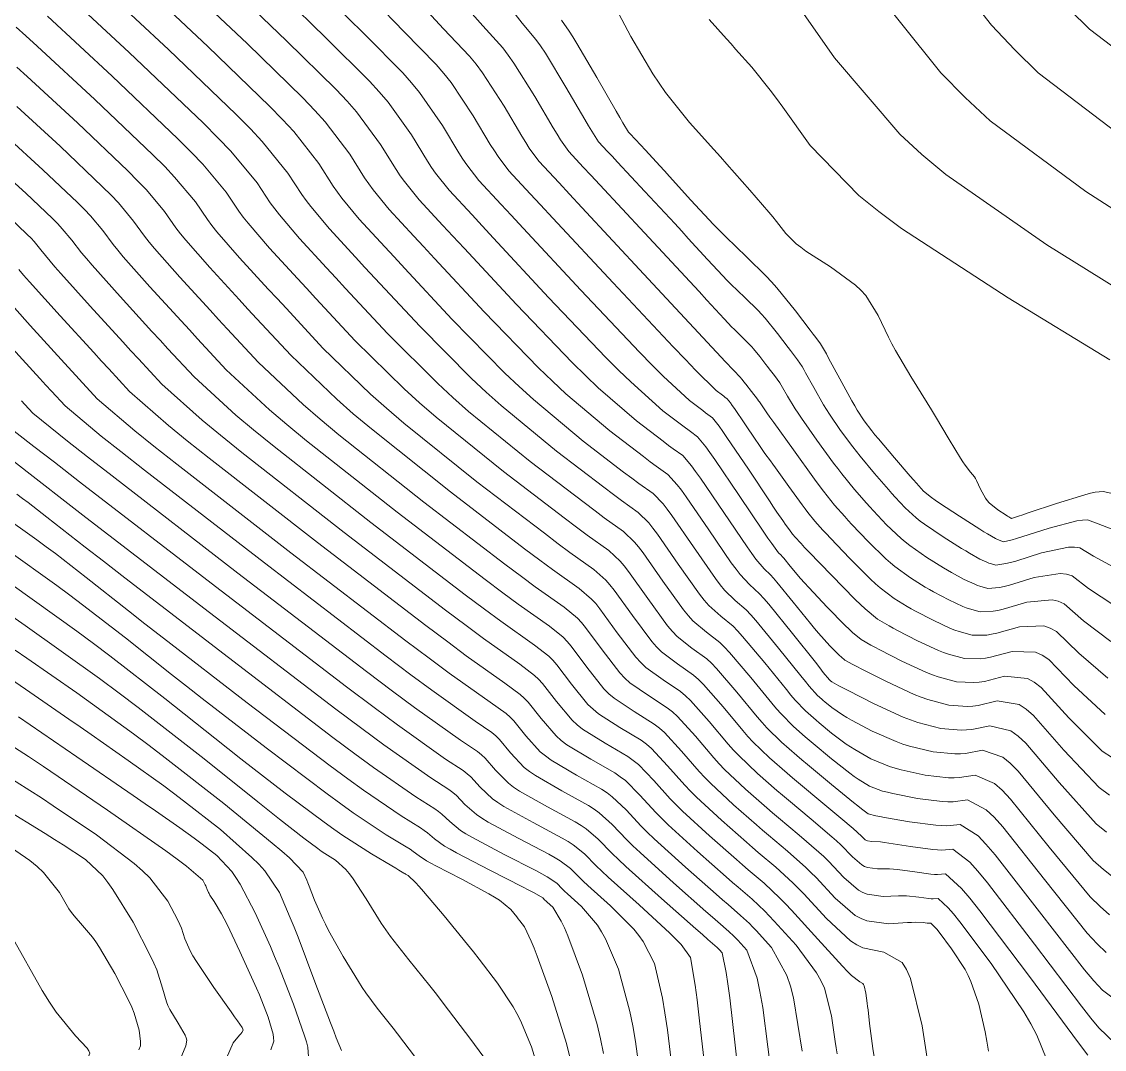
# Model space of a CAD drawing. Header units: millimetres. Extents: x 837475 to 838477, y 1189012 to 1191015.
# Drawn here: x 837956.96 to 837990.89, y 1189079.84 to 1189112.07 of the extents above; entities that cross this region are included whole.
import ezdxf

# ---------------------------------------------------------------- set-up
doc = ezdxf.new("R2010")
doc.units = ezdxf.units.MM
doc.header["$LTSCALE"] = 0.3
doc.layers.add('COTAS 10', color=7, linetype='Continuous', lineweight=9, true_color=0x6e3e2d)
doc.layers.add('COTAS INT', color=7, linetype='Continuous', lineweight=5, true_color=0x9fa19f)

msp = doc.modelspace()

# ---------------------------------------------------------------- linework, layer by layer
at = {"layer": 'COTAS 10'}
for points in [[(837962.329, 1189112.994), (837964.024, 1189111.378), (837965.775, 1189109.678), (837966.148, 1189109.286), (837966.473, 1189108.927), (837967.242, 1189107.916), (837967.707, 1189107.169), (837967.841, 1189106.977), (837967.976, 1189106.793), (837968.48, 1189106.18), (837969.251, 1189105.342), (837969.554, 1189105.014), (837969.896, 1189104.645), (837971.456, 1189102.968), (837973.163, 1189101.211), (837973.598, 1189100.791), (837974.017, 1189100.401), (837975.394, 1189099.233), (837976.447, 1189098.427), (837976.661, 1189098.266), (837976.842, 1189098.131), (837977.217, 1189097.864), (837977.509, 1189097.543), (837977.637, 1189097.373), (837977.785, 1189097.167), (837978.493, 1189096.134), (837979.202, 1189095.103), (837979.351, 1189094.899), (837979.48, 1189094.73), (837979.777, 1189094.416), (837980.083, 1189094.131), (837980.218, 1189093.98), (837980.374, 1189093.798), (837981.119, 1189092.882), (837981.836, 1189091.979), (837981.974, 1189091.805), (837982.086, 1189091.664), (837982.275, 1189091.432), (837982.298, 1189091.412), (837982.306, 1189091.406), (837982.314, 1189091.399), (837982.35, 1189091.369), (837982.575, 1189091.245), (837982.703, 1189091.178), (837982.86, 1189091.097), (837983.663, 1189090.688), (837984.588, 1189090.264), (837984.821, 1189090.174), (837985.045, 1189090.095), (837985.772, 1189089.907), (837986.41, 1189089.853), (837986.579, 1189089.857), (837986.743, 1189089.871), (837987.306, 1189089.992), (837987.966, 1189089.828), (837988.192, 1189089.661), (837988.436, 1189089.441), (837989.475, 1189088.21), (837990.638, 1189086.911), (837990.96, 1189086.649)], [(837991.1, 1189092.627), (837990.244, 1189093.279), (837989.64, 1189093.817), (837989.452, 1189093.895), (837989.255, 1189093.943), (837988.465, 1189093.861), (837987.724, 1189093.645), (837987.557, 1189093.608), (837987.406, 1189093.581), (837987.001, 1189093.566), (837986.669, 1189093.653), (837986.565, 1189093.69), (837986.455, 1189093.733), (837986.015, 1189093.936), (837985.543, 1189094.188), (837985.412, 1189094.261), (837985.282, 1189094.337), (837984.816, 1189094.624), (837984.33, 1189094.98), (837984.189, 1189095.099), (837984.044, 1189095.227), (837983.494, 1189095.764), (837982.985, 1189096.3), (837982.866, 1189096.428), (837982.756, 1189096.547), (837982.44, 1189096.902), (837982.088, 1189097.348), (837981.955, 1189097.525), (837981.807, 1189097.724), (837981.147, 1189098.636), (837980.532, 1189099.498), (837980.413, 1189099.667), (837980.316, 1189099.805), (837980.148, 1189100.049), (837980.085, 1189100.141), (837980.054, 1189100.182), (837980.018, 1189100.231), (837979.836, 1189100.468), (837979.658, 1189100.697), (837979.595, 1189100.778), (837979.545, 1189100.842), (837979.536, 1189100.853), (837979.534, 1189100.856), (837979.531, 1189100.858), (837979.522, 1189100.867), (837979.513, 1189100.877), (837979.51, 1189100.879), (837979.507, 1189100.882), (837979.497, 1189100.894), (837979.025, 1189101.401), (837976.463, 1189104.151), (837974.519, 1189106.24), (837974.13, 1189106.659), (837973.805, 1189107.008), (837973.168, 1189107.696), (837972.87, 1189108.104), (837972.759, 1189108.277), (837972.635, 1189108.477), (837972.081, 1189109.415), (837971.404, 1189110.461), (837971.202, 1189110.729), (837970.993, 1189110.987), (837970.186, 1189111.839), (837969.416, 1189112.663)], [(837991.233, 1189080.024), (837990.723, 1189080.519), (837990.473, 1189080.822), (837990.175, 1189081.195), (837988.706, 1189083.14), (837987.232, 1189085.065), (837986.931, 1189085.426), (837986.677, 1189085.712), (837986.146, 1189086.124), (837985.805, 1189086.09), (837985.67, 1189086.096), (837985.518, 1189086.107), (837984.822, 1189086.202), (837984.143, 1189086.31), (837984.001, 1189086.329), (837983.88, 1189086.345), (837983.61, 1189086.363), (837983.474, 1189086.38), (837983.438, 1189086.396), (837983.403, 1189086.415), (837983.278, 1189086.523), (837983.02, 1189086.765), (837982.9, 1189086.87), (837982.758, 1189086.991), (837982.071, 1189087.565), (837981.312, 1189088.197), (837981.125, 1189088.354), (837980.949, 1189088.504), (837980.396, 1189088.984), (837979.877, 1189089.49), (837979.722, 1189089.657), (837979.563, 1189089.836), (837978.946, 1189090.579), (837978.332, 1189091.284), (837978.174, 1189091.439), (837978.021, 1189091.577), (837977.515, 1189091.928), (837977.012, 1189092.305), (837976.861, 1189092.459), (837976.706, 1189092.634), (837976.105, 1189093.443), (837975.535, 1189094.242), (837975.399, 1189094.411), (837975.272, 1189094.556), (837974.894, 1189094.892), (837974.14, 1189095.427), (837973.776, 1189095.698), (837973.345, 1189096.023), (837971.23, 1189097.641), (837968.937, 1189099.48), (837968.393, 1189099.944), (837967.89, 1189100.389), (837966.404, 1189101.833), (837965.257, 1189103.069), (837964.968, 1189103.382), (837964.691, 1189103.683), (837963.792, 1189104.665), (837963.081, 1189105.481), (837962.923, 1189105.677), (837962.78, 1189105.861), (837962.403, 1189106.416), (837961.755, 1189107.195), (837961.442, 1189107.52), (837961.072, 1189107.891), (837959.251, 1189109.626), (837957.448, 1189111.294), (837957.088, 1189111.623), (837956.789, 1189111.894)], [(837991.063, 1189101.466), (837987.88, 1189103.404), (837984.541, 1189105.583), (837983.823, 1189106.116), (837983.195, 1189106.619), (837981.673, 1189108.179), (837980.822, 1189109.383), (837980.617, 1189109.662), (837980.425, 1189109.916), (837979.843, 1189110.635), (837979.337, 1189111.207), (837979.193, 1189111.369), (837979.047, 1189111.533), (837978.508, 1189112.137)], [(837956.544, 1189105.955), (837957.133, 1189105.394), (837957.253, 1189105.274), (837957.354, 1189105.169), (837957.563, 1189104.917), (837957.853, 1189104.553), (837958.004, 1189104.377), (837958.187, 1189104.17), (837959.105, 1189103.149), (837960.131, 1189102.024), (837960.381, 1189101.75), (837960.618, 1189101.492), (837961.352, 1189100.698), (837962.617, 1189099.567), (837963.189, 1189099.097), (837963.857, 1189098.559), (837967.066, 1189096.049), (837970.244, 1189093.619), (837970.891, 1189093.131), (837971.437, 1189092.723), (837972.571, 1189091.92), (837973.036, 1189091.57), (837973.161, 1189091.449), (837973.284, 1189091.317), (837973.718, 1189090.752), (837974.21, 1189090.164), (837974.371, 1189090.019), (837974.543, 1189089.88), (837975.253, 1189089.44), (837975.96, 1189089.023), (837976.13, 1189088.899), (837976.289, 1189088.77), (837976.772, 1189088.276), (837977.29, 1189087.693), (837977.471, 1189087.51), (837977.668, 1189087.316), (837978.517, 1189086.535), (837979.36, 1189085.794), (837979.555, 1189085.625), (837979.732, 1189085.472), (837980.229, 1189085.05), (837980.723, 1189084.588), (837980.897, 1189084.409), (837981.089, 1189084.207), (837981.917, 1189083.296), (837982.688, 1189082.449), (837982.844, 1189082.288), (837982.974, 1189082.159), (837983.235, 1189081.958), (837983.322, 1189081.909), (837983.343, 1189081.875), (837983.362, 1189081.832), (837983.418, 1189081.605), (837983.464, 1189081.288), (837983.476, 1189081.188), (837983.488, 1189081.082), (837983.53, 1189080.658), (837983.637, 1189079.875), (837983.69, 1189079.543)], [(837956.3, 1189099.563), (837957.345, 1189098.745), (837957.985, 1189098.25), (837958.776, 1189097.638), (837962.902, 1189094.457), (837967.142, 1189091.214), (837968.006, 1189090.563), (837968.735, 1189090.019), (837970.247, 1189088.947), (837970.799, 1189088.584), (837970.923, 1189088.487), (837971.034, 1189088.392), (837971.33, 1189088.06), (837971.715, 1189087.695), (837971.882, 1189087.579), (837972.075, 1189087.455), (837972.99, 1189086.952), (837973.898, 1189086.469), (837974.086, 1189086.358), (837974.246, 1189086.257), (837974.599, 1189085.973), (837974.968, 1189085.594), (837975.139, 1189085.432), (837975.341, 1189085.246), (837976.318, 1189084.37), (837977.278, 1189083.487), (837977.468, 1189083.297), (837977.627, 1189083.131), (837977.927, 1189082.727), (837978.071, 1189081.854), (837978.131, 1189081.392), (837978.199, 1189080.834), (837978.518, 1189078.023)], [(837973.193, 1189079.106), (837972.937, 1189079.925), (837972.593, 1189080.748), (837972.482, 1189080.967), (837972.363, 1189081.181), (837971.878, 1189081.918), (837971.297, 1189082.674), (837971.119, 1189082.899), (837970.934, 1189083.132), (837970.201, 1189084.029), (837969.552, 1189084.797), (837969.42, 1189084.948), (837969.308, 1189085.072), (837969.075, 1189085.297), (837968.994, 1189085.338), (837968.979, 1189085.347), (837968.966, 1189085.354), (837968.943, 1189085.369), (837968.784, 1189085.466), (837968.685, 1189085.525), (837968.563, 1189085.598), (837967.924, 1189085.975), (837967.026, 1189086.551), (837966.74, 1189086.749), (837966.438, 1189086.963), (837965.215, 1189087.877), (837963.829, 1189088.955), (837963.425, 1189089.273), (837963.012, 1189089.599), (837961.445, 1189090.847), (837959.724, 1189092.185), (837959.213, 1189092.568), (837958.688, 1189092.956), (837956.666, 1189094.404)], [(837964.77, 1189079.828), (837964.859, 1189080.099), (837964.856, 1189080.203), (837964.841, 1189080.321), (837964.688, 1189080.856), (837964.411, 1189081.548), (837964.319, 1189081.766), (837964.219, 1189081.995), (837963.801, 1189082.914), (837963.396, 1189083.757), (837963.304, 1189083.939), (837963.221, 1189084.097), (837962.996, 1189084.481), (837962.86, 1189084.682), (837962.833, 1189084.726), (837962.811, 1189084.764), (837962.77, 1189084.859), (837962.744, 1189084.941), (837962.731, 1189084.971), (837962.716, 1189085.004), (837962.639, 1189085.151), (837962.124, 1189085.59), (837961.833, 1189085.807), (837961.477, 1189086.065), (837959.652, 1189087.342), (837957.645, 1189088.709), (837957.174, 1189089.024), (837956.74, 1189089.311)]]:
    msp.add_lwpolyline(points, dxfattribs=at)
at = {"layer": 'COTAS INT'}
for points in [[(837984.766, 1189115.263), (837987.358, 1189111.954), (837988.089, 1189111.179), (837988.825, 1189110.466), (837991.531, 1189108.403)], [(837990.947, 1189082.883), (837990.668, 1189083.152), (837990.36, 1189083.481), (837989.014, 1189085.168), (837987.714, 1189086.816), (837987.436, 1189087.12), (837987.193, 1189087.358), (837986.61, 1189087.671), (837986.155, 1189087.607), (837985.992, 1189087.607), (837985.813, 1189087.616), (837985.034, 1189087.712), (837984.267, 1189087.861), (837984.096, 1189087.902), (837983.942, 1189087.943), (837983.534, 1189088.091), (837983.174, 1189088.313), (837983.05, 1189088.401), (837982.916, 1189088.5), (837982.345, 1189088.952), (837981.773, 1189089.428), (837981.638, 1189089.541), (837981.513, 1189089.647), (837981.147, 1189089.963), (837980.761, 1189090.36), (837980.623, 1189090.516), (837980.472, 1189090.693), (837979.815, 1189091.5), (837979.149, 1189092.29), (837978.992, 1189092.455), (837978.846, 1189092.598), (837978.42, 1189092.924), (837977.999, 1189093.275), (837977.857, 1189093.435), (837977.704, 1189093.621), (837977.06, 1189094.519), (837976.435, 1189095.412), (837976.294, 1189095.595), (837976.167, 1189095.751), (837975.823, 1189096.081), (837975.221, 1189096.508), (837974.93, 1189096.725), (837974.586, 1189096.985), (837972.895, 1189098.277), (837970.969, 1189099.848), (837970.475, 1189100.283), (837969.999, 1189100.718), (837968.425, 1189102.287), (837967.113, 1189103.699), (837966.802, 1189104.035), (837966.515, 1189104.346), (837965.668, 1189105.271), (837965.039, 1189106.006), (837964.89, 1189106.197), (837964.751, 1189106.384), (837964.338, 1189107.016), (837963.516, 1189108.006), (837963.118, 1189108.418), (837962.647, 1189108.89), (837960.334, 1189111.095), (837957.315, 1189113.901)], [(837993.206, 1189104.877), (837990.314, 1189106.736), (837987.315, 1189108.958), (837986.533, 1189109.686), (837985.772, 1189110.464), (837983.197, 1189113.681)], [(837991.059, 1189084.065), (837990.765, 1189084.318), (837990.453, 1189084.625), (837989.167, 1189086.182), (837987.955, 1189087.691), (837987.688, 1189087.967), (837987.45, 1189088.181), (837986.842, 1189088.445), (837986.351, 1189088.362), (837986.187, 1189088.357), (837986.012, 1189088.361), (837985.28, 1189088.444), (837984.527, 1189088.606), (837984.338, 1189088.659), (837984.157, 1189088.717), (837983.577, 1189088.957), (837983.069, 1189089.241), (837982.935, 1189089.326), (837982.803, 1189089.415), (837982.347, 1189089.758), (837981.953, 1189090.085), (837981.861, 1189090.163), (837981.775, 1189090.235), (837981.523, 1189090.453), (837981.203, 1189090.795), (837981.073, 1189090.946), (837980.927, 1189091.122), (837980.25, 1189091.961), (837979.557, 1189092.792), (837979.4, 1189092.964), (837979.259, 1189093.109), (837978.872, 1189093.421), (837978.493, 1189093.76), (837978.355, 1189093.923), (837978.203, 1189094.115), (837977.538, 1189095.058), (837976.885, 1189095.997), (837976.742, 1189096.188), (837976.614, 1189096.348), (837976.288, 1189096.675), (837975.761, 1189097.049), (837975.507, 1189097.239), (837975.206, 1189097.466), (837973.728, 1189098.596), (837971.985, 1189100.032), (837971.516, 1189100.453), (837971.054, 1189100.882), (837969.435, 1189102.514), (837968.041, 1189104.015), (837967.72, 1189104.361), (837967.427, 1189104.678), (837966.605, 1189105.574), (837966.018, 1189106.268), (837965.873, 1189106.457), (837965.736, 1189106.646), (837965.306, 1189107.316), (837964.501, 1189108.314), (837964.127, 1189108.708), (837963.688, 1189109.154), (837961.56, 1189111.193), (837959.495, 1189113.126)], [(837991.171, 1189085.247), (837990.863, 1189085.483), (837990.545, 1189085.768), (837989.321, 1189087.196), (837988.195, 1189088.566), (837987.94, 1189088.814), (837987.708, 1189089.004), (837987.074, 1189089.219), (837986.547, 1189089.116), (837986.383, 1189089.107), (837986.211, 1189089.107), (837985.526, 1189089.176), (837984.786, 1189089.35), (837984.579, 1189089.417), (837984.372, 1189089.491), (837983.62, 1189089.823), (837982.965, 1189090.169), (837982.819, 1189090.252), (837982.689, 1189090.33), (837982.348, 1189090.563), (837982.134, 1189090.742), (837982.083, 1189090.784), (837982.036, 1189090.824), (837981.899, 1189090.942), (837981.644, 1189091.23), (837981.524, 1189091.376), (837981.381, 1189091.55), (837980.685, 1189092.421), (837979.966, 1189093.295), (837979.809, 1189093.472), (837979.671, 1189093.62), (837979.325, 1189093.919), (837978.987, 1189094.245), (837978.853, 1189094.411), (837978.703, 1189094.609), (837978.015, 1189095.596), (837977.335, 1189096.582), (837977.189, 1189096.78), (837977.062, 1189096.945), (837976.753, 1189097.27), (837976.302, 1189097.59), (837976.084, 1189097.752), (837975.826, 1189097.946), (837974.561, 1189098.914), (837973.001, 1189100.217), (837972.557, 1189100.622), (837972.108, 1189101.047), (837970.445, 1189102.741), (837968.968, 1189104.33), (837968.637, 1189104.688), (837968.339, 1189105.01), (837967.543, 1189105.877), (837966.997, 1189106.53), (837966.857, 1189106.717), (837966.722, 1189106.907), (837966.274, 1189107.616), (837965.487, 1189108.62), (837965.138, 1189108.997), (837964.732, 1189109.416), (837962.792, 1189111.286), (837960.912, 1189113.06)], [(837991.058, 1189087.814), (837990.73, 1189088.054), (837989.629, 1189089.224), (837988.677, 1189090.316), (837988.444, 1189090.507), (837988.224, 1189090.651), (837987.538, 1189090.766), (837986.939, 1189090.626), (837986.774, 1189090.607), (837986.61, 1189090.598), (837986.018, 1189090.639), (837985.359, 1189090.812), (837985.152, 1189090.886), (837984.935, 1189090.972), (837984.062, 1189091.374), (837983.29, 1189091.767), (837983.136, 1189091.846), (837983.008, 1189091.912), (837982.761, 1189092.046), (837982.641, 1189092.146), (837982.593, 1189092.191), (837982.538, 1189092.244), (837982.287, 1189092.5), (837981.931, 1189092.896), (837981.811, 1189093.038), (837981.682, 1189093.193), (837981.136, 1189093.869), (837980.628, 1189094.496), (837980.522, 1189094.62), (837980.432, 1189094.722), (837980.23, 1189094.914), (837979.974, 1189095.215), (837979.849, 1189095.387), (837979.701, 1189095.597), (837978.97, 1189096.672), (837978.236, 1189097.752), (837978.084, 1189097.965), (837977.956, 1189098.14), (837977.682, 1189098.459), (837977.382, 1189098.671), (837977.238, 1189098.779), (837977.067, 1189098.908), (837976.226, 1189099.551), (837975.033, 1189100.585), (837974.639, 1189100.961), (837974.217, 1189101.375), (837972.466, 1189103.195), (837970.824, 1189104.961), (837970.472, 1189105.341), (837970.163, 1189105.674), (837969.418, 1189106.484), (837968.955, 1189107.055), (837968.824, 1189107.237), (837968.693, 1189107.43), (837968.21, 1189108.216), (837967.459, 1189109.234), (837967.159, 1189109.574), (837966.819, 1189109.94), (837965.256, 1189111.47), (837963.746, 1189112.928)], [(837992.134, 1189103.172), (837989.097, 1189105.07), (837985.928, 1189107.271), (837985.178, 1189107.901), (837984.483, 1189108.541), (837982.435, 1189110.93), (837981.021, 1189112.965)], [(837965.164, 1189112.862), (837966.489, 1189111.562), (837967.862, 1189110.202), (837968.17, 1189109.863), (837968.445, 1189109.541), (837969.178, 1189108.515), (837969.678, 1189107.692), (837969.808, 1189107.497), (837969.934, 1189107.317), (837970.355, 1189106.787), (837971.075, 1189106.006), (837971.389, 1189105.667), (837971.752, 1189105.276), (837973.477, 1189103.422), (837975.272, 1189101.54), (837975.68, 1189101.13), (837976.049, 1189100.769), (837977.059, 1189099.869), (837977.687, 1189099.389), (837977.923, 1189099.212), (837978.147, 1189099.053), (837978.403, 1189098.737), (837978.532, 1189098.557), (837978.686, 1189098.338), (837979.448, 1189097.211), (837980.2, 1189096.09), (837980.347, 1189095.875), (837980.468, 1189095.7), (837980.682, 1189095.412), (837980.764, 1189095.334), (837980.801, 1189095.292), (837980.844, 1189095.242), (837981.049, 1189094.989), (837981.376, 1189094.605), (837981.496, 1189094.472), (837981.627, 1189094.328), (837982.208, 1189093.713), (837982.774, 1189093.137), (837982.897, 1189093.017), (837983.005, 1189092.915), (837983.275, 1189092.69), (837983.576, 1189092.518), (837983.705, 1189092.45), (837983.853, 1189092.372), (837984.55, 1189092.015), (837985.315, 1189091.662), (837985.505, 1189091.587), (837985.686, 1189091.522), (837986.263, 1189091.371), (837986.809, 1189091.344), (837986.97, 1189091.358), (837987.135, 1189091.38), (837987.77, 1189091.54), (837988.481, 1189091.474), (837988.696, 1189091.354), (837988.918, 1189091.191), (837989.782, 1189090.237), (837990.823, 1189089.197), (837991.155, 1189088.98)], [(837990.915, 1189090.341), (837989.936, 1189091.251), (837989.159, 1189092.066), (837988.948, 1189092.201), (837988.739, 1189092.297), (837988.001, 1189092.314), (837987.331, 1189092.135), (837987.165, 1189092.108), (837987.008, 1189092.089), (837986.509, 1189092.102), (837986.014, 1189092.233), (837985.858, 1189092.288), (837985.695, 1189092.352), (837985.039, 1189092.655), (837984.416, 1189092.977), (837984.274, 1189093.054), (837984.145, 1189093.125), (837983.788, 1189093.335), (837983.401, 1189093.651), (837983.253, 1189093.789), (837983.087, 1189093.948), (837982.339, 1189094.707), (837981.636, 1189095.439), (837981.5, 1189095.582), (837981.387, 1189095.7), (837981.19, 1189095.909), (837981.139, 1189095.974), (837981.119, 1189096.001), (837981.096, 1189096.032), (837980.994, 1189096.173), (837980.894, 1189096.313), (837980.873, 1189096.342), (837980.854, 1189096.367), (837980.813, 1189096.424), (837980.634, 1189096.688), (837980.529, 1189096.845), (837980.4, 1189097.037), (837979.737, 1189098.031), (837979.066, 1189099.027), (837978.933, 1189099.22), (837978.822, 1189099.378), (837978.612, 1189099.648), (837978.463, 1189099.753), (837978.392, 1189099.806), (837978.307, 1189099.87), (837977.892, 1189100.188), (837977.065, 1189100.953), (837976.721, 1189101.3), (837976.326, 1189101.704), (837974.487, 1189103.649), (837972.68, 1189105.591), (837972.306, 1189105.994), (837971.987, 1189106.337), (837971.293, 1189107.09), (837970.913, 1189107.579), (837970.792, 1189107.757), (837970.664, 1189107.954), (837970.146, 1189108.815), (837969.432, 1189109.848), (837969.18, 1189110.152), (837968.906, 1189110.463), (837967.721, 1189111.654), (837966.581, 1189112.796)], [(837967.998, 1189112.73), (837968.953, 1189111.747), (837969.949, 1189110.725), (837970.191, 1189110.44), (837970.418, 1189110.155), (837971.113, 1189109.115), (837971.649, 1189108.215), (837971.775, 1189108.017), (837971.892, 1189107.842), (837972.231, 1189107.393), (837972.899, 1189106.669), (837973.223, 1189106.32), (837973.608, 1189105.907), (837975.497, 1189103.876), (837977.381, 1189101.868), (837977.762, 1189101.469), (837978.081, 1189101.138), (837978.725, 1189100.506), (837978.928, 1189100.351), (837978.969, 1189100.32), (837979.004, 1189100.294), (837979.076, 1189100.242), (837979.179, 1189100.11), (837979.233, 1189100.033), (837979.298, 1189099.939), (837979.626, 1189099.453), (837979.966, 1189098.946), (837980.04, 1189098.838), (837980.104, 1189098.745), (837980.258, 1189098.529), (837980.43, 1189098.295), (837980.505, 1189098.192), (837980.592, 1189098.072), (837981.005, 1189097.496), (837981.427, 1189096.912), (837981.52, 1189096.786), (837981.603, 1189096.675), (837981.815, 1189096.405), (837982.072, 1189096.123), (837982.183, 1189096.005), (837982.311, 1189095.87), (837982.916, 1189095.235), (837983.565, 1189094.588), (837983.721, 1189094.444), (837983.866, 1189094.315), (837984.302, 1189093.979), (837984.714, 1189093.731), (837984.843, 1189093.657), (837984.979, 1189093.582), (837985.527, 1189093.296), (837986.075, 1189093.043), (837986.211, 1189092.989), (837986.341, 1189092.943), (837986.755, 1189092.834), (837987.207, 1189092.835), (837987.361, 1189092.858), (837987.528, 1189092.89), (837988.233, 1189093.087), (837988.997, 1189093.12), (837989.2, 1189093.048), (837989.4, 1189092.941), (837990.09, 1189092.265), (837991.008, 1189091.484)], [(837970.833, 1189112.597), (837971.418, 1189111.931), (837972.036, 1189111.249), (837972.212, 1189111.018), (837972.39, 1189110.768), (837973.049, 1189109.715), (837973.62, 1189108.738), (837973.743, 1189108.537), (837973.849, 1189108.366), (837974.106, 1189107.999), (837974.564, 1189107.504), (837974.798, 1189107.252), (837975.079, 1189106.95), (837976.479, 1189105.446), (837977.898, 1189103.92), (837978.191, 1189103.605), (837978.44, 1189103.336), (837978.976, 1189102.753), (837979.221, 1189102.489), (837979.287, 1189102.422), (837979.351, 1189102.357), (837979.574, 1189102.144), (837979.786, 1189101.935), (837979.844, 1189101.873), (837979.9, 1189101.809), (837980.1, 1189101.563), (837980.289, 1189101.315), (837980.339, 1189101.249), (837980.388, 1189101.186), (837980.557, 1189100.967), (837980.719, 1189100.74), (837980.763, 1189100.672), (837980.808, 1189100.6), (837980.968, 1189100.32), (837981.205, 1189099.928), (837981.299, 1189099.786), (837981.405, 1189099.629), (837981.886, 1189098.94), (837982.408, 1189098.227), (837982.539, 1189098.055), (837982.663, 1189097.893), (837983.065, 1189097.398), (837983.441, 1189096.971), (837983.549, 1189096.851), (837983.659, 1189096.731), (837984.071, 1189096.292), (837984.522, 1189095.866), (837984.656, 1189095.754), (837984.795, 1189095.644), (837985.33, 1189095.268), (837985.851, 1189094.943), (837985.982, 1189094.865), (837986.106, 1189094.793), (837986.503, 1189094.577), (837986.835, 1189094.424), (837986.918, 1189094.391), (837986.996, 1189094.363), (837987.247, 1189094.297), (837987.605, 1189094.326), (837987.752, 1189094.358), (837987.92, 1189094.399), (837988.697, 1189094.635), (837989.513, 1189094.766), (837989.704, 1189094.742), (837989.881, 1189094.692), (837990.397, 1189094.293), (837991.193, 1189093.77)], [(837991.47, 1189097.2), (837990.859, 1189097.334), (837990.604, 1189097.317), (837990.461, 1189097.283), (837990.286, 1189097.235), (837989.393, 1189096.956), (837988.508, 1189096.663), (837988.339, 1189096.608), (837988.203, 1189096.563), (837987.984, 1189096.492), (837987.979, 1189096.494), (837987.977, 1189096.494), (837987.975, 1189096.495), (837987.968, 1189096.498), (837987.901, 1189096.541), (837987.861, 1189096.566), (837987.812, 1189096.597), (837987.56, 1189096.759), (837987.285, 1189096.981), (837987.222, 1189097.05), (837987.166, 1189097.122), (837987.009, 1189097.409), (837986.89, 1189097.678), (837986.857, 1189097.739), (837986.824, 1189097.793), (837986.704, 1189097.94), (837986.528, 1189098.163), (837986.46, 1189098.265), (837986.383, 1189098.384), (837986.034, 1189098.962), (837985.603, 1189099.687), (837985.475, 1189099.899), (837985.342, 1189100.116), (837984.83, 1189100.942), (837984.346, 1189101.758), (837984.231, 1189101.969), (837984.125, 1189102.173), (837983.808, 1189102.855), (837983.419, 1189103.477), (837983.267, 1189103.644), (837983.095, 1189103.807), (837982.312, 1189104.376), (837981.543, 1189104.873), (837981.381, 1189104.991), (837981.239, 1189105.101), (837980.911, 1189105.428), (837980.623, 1189105.802), (837980.508, 1189105.942), (837980.377, 1189106.097), (837979.779, 1189106.788), (837979.065, 1189107.596), (837978.861, 1189107.825), (837978.656, 1189108.056), (837977.895, 1189108.908), (837977.14, 1189109.848), (837976.938, 1189110.134), (837976.74, 1189110.432), (837976.051, 1189111.599), (837975.406, 1189112.834)], [(837957.768, 1189112.238), (837959.793, 1189110.361), (837961.859, 1189108.391), (837962.28, 1189107.969), (837962.635, 1189107.6), (837963.37, 1189106.716), (837963.766, 1189106.122), (837963.906, 1189105.937), (837964.06, 1189105.743), (837964.73, 1189104.968), (837965.603, 1189104.015), (837965.885, 1189103.708), (837966.185, 1189103.384), (837967.414, 1189102.06), (837968.945, 1189100.553), (837969.434, 1189100.114), (837969.953, 1189099.664), (837972.063, 1189097.959), (837973.965, 1189096.504), (837974.353, 1189096.212), (837974.68, 1189095.968), (837975.359, 1189095.486), (837975.72, 1189095.154), (837975.846, 1189095.003), (837975.985, 1189094.827), (837976.583, 1189093.981), (837977.205, 1189093.127), (837977.359, 1189092.947), (837977.505, 1189092.79), (837977.967, 1189092.426), (837978.434, 1189092.088), (837978.583, 1189091.947), (837978.74, 1189091.787), (837979.38, 1189091.04), (837980.017, 1189090.265), (837980.173, 1189090.087), (837980.319, 1189089.925), (837980.772, 1189089.473), (837981.252, 1189089.058), (837981.416, 1189088.92), (837981.593, 1189088.771), (837982.344, 1189088.147), (837983.03, 1189087.585), (837983.166, 1189087.475), (837983.279, 1189087.385), (837983.491, 1189087.225), (837983.727, 1189087.169), (837983.854, 1189087.145), (837984.008, 1189087.116), (837984.788, 1189086.981), (837985.614, 1189086.87), (837985.796, 1189086.857), (837985.958, 1189086.852), (837986.378, 1189086.898), (837986.935, 1189086.535), (837987.183, 1189086.273), (837987.473, 1189085.94), (837988.86, 1189084.154), (837990.268, 1189082.338), (837990.57, 1189081.987), (837990.835, 1189081.701), (837991.477, 1189081.217)], [(837991.285, 1189094.913), (837990.551, 1189095.307), (837990.122, 1189095.567), (837989.956, 1189095.589), (837989.77, 1189095.589), (837988.929, 1189095.408), (837988.116, 1189095.154), (837987.948, 1189095.108), (837987.805, 1189095.072), (837987.492, 1189095.029), (837987.324, 1189095.073), (837987.271, 1189095.092), (837987.215, 1189095.114), (837986.992, 1189095.217), (837986.669, 1189095.398), (837986.551, 1189095.469), (837986.42, 1189095.549), (837985.843, 1189095.912), (837985.26, 1189096.309), (837985.124, 1189096.409), (837985, 1189096.506), (837984.649, 1189096.821), (837984.333, 1189097.161), (837984.232, 1189097.274), (837984.125, 1189097.394), (837983.691, 1189097.895), (837983.239, 1189098.438), (837983.122, 1189098.585), (837983.008, 1189098.73), (837982.625, 1189099.245), (837982.277, 1189099.759), (837982.185, 1189099.905), (837982.095, 1189100.051), (837981.788, 1189100.592), (837981.53, 1189101.06), (837981.472, 1189101.161), (837981.42, 1189101.25), (837981.277, 1189101.466), (837981.117, 1189101.674), (837981.054, 1189101.757), (837980.982, 1189101.851), (837980.654, 1189102.284), (837980.264, 1189102.765), (837980.153, 1189102.89), (837980.041, 1189103.011), (837979.626, 1189103.42), (837979.189, 1189103.838), (837979.063, 1189103.965), (837978.935, 1189104.096), (837978.455, 1189104.613), (837977.855, 1189105.272), (837977.65, 1189105.495), (837977.429, 1189105.734), (837976.495, 1189106.741), (837975.638, 1189107.661), (837975.467, 1189107.845), (837975.324, 1189108), (837975.043, 1189108.303), (837974.828, 1189108.629), (837974.726, 1189108.797), (837974.606, 1189109), (837974.017, 1189110.015), (837973.376, 1189111.075), (837973.223, 1189111.306), (837973.08, 1189111.511), (837972.65, 1189112.023), (837972.25, 1189112.531)], [(837992.748, 1189110.069), (837990.431, 1189111.836), (837989.8, 1189112.446)], [(837991.378, 1189096.056), (837990.705, 1189096.321), (837990.363, 1189096.442), (837990.208, 1189096.436), (837990.028, 1189096.412), (837989.161, 1189096.182), (837988.312, 1189095.909), (837988.144, 1189095.858), (837988.004, 1189095.817), (837987.738, 1189095.761), (837987.651, 1189095.784), (837987.624, 1189095.793), (837987.595, 1189095.805), (837987.48, 1189095.858), (837987.232, 1189096.003), (837987.12, 1189096.073), (837986.989, 1189096.155), (837986.357, 1189096.557), (837985.724, 1189096.973), (837985.592, 1189097.065), (837985.479, 1189097.145), (837985.226, 1189097.35), (837985.007, 1189097.592), (837984.915, 1189097.697), (837984.81, 1189097.818), (837984.316, 1189098.391), (837983.815, 1189098.982), (837983.706, 1189099.115), (837983.609, 1189099.234), (837983.364, 1189099.55), (837983.149, 1189099.89), (837983.071, 1189100.024), (837982.985, 1189100.175), (837982.608, 1189100.863), (837982.253, 1189101.52), (837982.181, 1189101.65), (837982.121, 1189101.759), (837981.998, 1189101.966), (837981.847, 1189102.163), (837981.77, 1189102.265), (837981.676, 1189102.388), (837981.209, 1189103.004), (837980.628, 1189103.721), (837980.463, 1189103.907), (837980.296, 1189104.088), (837979.678, 1189104.697), (837979.027, 1189105.318), (837978.84, 1189105.507), (837978.649, 1189105.703), (837977.935, 1189106.472), (837977.269, 1189107.208), (837977.11, 1189107.384), (837976.961, 1189107.547), (837976.511, 1189108.036), (837976.198, 1189108.371), (837976.136, 1189108.439), (837976.083, 1189108.495), (837975.981, 1189108.606), (837975.807, 1189108.891), (837975.71, 1189109.057), (837975.591, 1189109.262), (837974.985, 1189110.315), (837974.362, 1189111.382), (837974.233, 1189111.595), (837974.123, 1189111.772), (837973.882, 1189112.115)], [(837990.375, 1189079.656), (837990.083, 1189080.052), (837988.552, 1189082.126), (837986.991, 1189084.19), (837986.679, 1189084.579), (837986.419, 1189084.889), (837985.914, 1189085.35), (837985.667, 1189085.326), (837985.569, 1189085.33), (837985.458, 1189085.338), (837984.953, 1189085.407), (837984.416, 1189085.482), (837984.285, 1189085.494), (837984.162, 1189085.502), (837983.785, 1189085.501), (837983.467, 1189085.543), (837983.382, 1189085.579), (837983.298, 1189085.625), (837983.006, 1189085.877), (837982.634, 1189086.254), (837982.499, 1189086.378), (837982.351, 1189086.511), (837981.703, 1189087.062), (837980.996, 1189087.652), (837980.811, 1189087.808), (837980.631, 1189087.962), (837980.02, 1189088.494), (837979.435, 1189089.055), (837979.272, 1189089.228), (837979.108, 1189089.408), (837978.511, 1189090.118), (837977.923, 1189090.781), (837977.765, 1189090.931), (837977.609, 1189091.066), (837977.062, 1189091.431), (837976.518, 1189091.82), (837976.363, 1189091.971), (837976.207, 1189092.14), (837975.628, 1189092.905), (837975.085, 1189093.657), (837974.951, 1189093.818), (837974.825, 1189093.959), (837974.429, 1189094.297), (837973.599, 1189094.886), (837973.199, 1189095.185), (837972.725, 1189095.542), (837970.397, 1189097.322), (837967.921, 1189099.296), (837967.353, 1189099.775), (837966.836, 1189100.225), (837965.393, 1189101.606), (837964.329, 1189102.753), (837964.051, 1189103.055), (837963.779, 1189103.351), (837962.855, 1189104.362), (837962.103, 1189105.219), (837961.939, 1189105.417), (837961.795, 1189105.599), (837961.435, 1189106.116), (837960.875, 1189106.79), (837960.604, 1189107.07), (837960.284, 1189107.392), (837958.71, 1189108.892), (837957.128, 1189110.349), (837956.803, 1189110.644)], [(837989.247, 1189079.131), (837988.783, 1189080.284), (837988.591, 1189080.644), (837988.371, 1189081.022), (837987.349, 1189082.537), (837986.362, 1189083.842), (837986.165, 1189084.088), (837986.001, 1189084.285), (837985.683, 1189084.577), (837985.528, 1189084.561), (837985.467, 1189084.564), (837985.398, 1189084.569), (837985.084, 1189084.612), (837984.689, 1189084.654), (837984.569, 1189084.658), (837984.445, 1189084.66), (837983.96, 1189084.64), (837983.459, 1189084.706), (837983.326, 1189084.762), (837983.194, 1189084.835), (837982.734, 1189085.232), (837982.247, 1189085.742), (837982.099, 1189085.885), (837981.944, 1189086.03), (837981.334, 1189086.559), (837980.68, 1189087.107), (837980.497, 1189087.262), (837980.313, 1189087.42), (837979.644, 1189088.004), (837978.994, 1189088.62), (837978.822, 1189088.798), (837978.654, 1189088.979), (837978.076, 1189089.658), (837977.515, 1189090.279), (837977.356, 1189090.423), (837977.197, 1189090.555), (837976.61, 1189090.933), (837976.024, 1189091.335), (837975.865, 1189091.483), (837975.708, 1189091.646), (837975.15, 1189092.366), (837974.635, 1189093.072), (837974.504, 1189093.226), (837974.378, 1189093.362), (837973.965, 1189093.703), (837973.059, 1189094.345), (837972.622, 1189094.671), (837972.105, 1189095.061), (837969.564, 1189097.004), (837966.905, 1189099.112), (837966.312, 1189099.605), (837965.781, 1189100.06), (837964.383, 1189101.379), (837963.401, 1189102.438), (837963.133, 1189102.729), (837962.867, 1189103.019), (837961.917, 1189104.058), (837961.124, 1189104.956), (837960.955, 1189105.157), (837960.809, 1189105.338), (837960.467, 1189105.816), (837959.995, 1189106.385), (837959.766, 1189106.621), (837959.496, 1189106.892), (837958.168, 1189108.158), (837956.808, 1189109.405)], [(837987.266, 1189079.784), (837987.212, 1189080.101), (837987.159, 1189080.395), (837986.963, 1189081.263), (837986.712, 1189081.966), (837986.624, 1189082.155), (837986.527, 1189082.342), (837986.107, 1189082.999), (837985.718, 1189083.514), (837985.641, 1189083.611), (837985.576, 1189083.688), (837985.451, 1189083.803), (837985.39, 1189083.797), (837985.366, 1189083.798), (837985.339, 1189083.8), (837985.215, 1189083.817), (837984.961, 1189083.826), (837984.853, 1189083.823), (837984.727, 1189083.817), (837984.135, 1189083.778), (837983.452, 1189083.869), (837983.269, 1189083.946), (837983.089, 1189084.044), (837982.461, 1189084.587), (837981.861, 1189085.23), (837981.698, 1189085.393), (837981.537, 1189085.549), (837980.966, 1189086.056), (837980.364, 1189086.562), (837980.183, 1189086.717), (837979.996, 1189086.878), (837979.268, 1189087.514), (837978.552, 1189088.186), (837978.372, 1189088.369), (837978.199, 1189088.55), (837977.642, 1189089.197), (837977.106, 1189089.776), (837976.947, 1189089.915), (837976.784, 1189090.044), (837976.157, 1189090.435), (837975.531, 1189090.85), (837975.367, 1189090.995), (837975.209, 1189091.152), (837974.673, 1189091.828), (837974.185, 1189092.487), (837974.056, 1189092.634), (837973.93, 1189092.765), (837973.5, 1189093.109), (837972.518, 1189093.805), (837972.045, 1189094.158), (837971.484, 1189094.58), (837968.732, 1189096.686), (837965.889, 1189098.927), (837965.271, 1189099.436), (837964.726, 1189099.896), (837963.373, 1189101.152), (837962.473, 1189102.123), (837962.216, 1189102.403), (837961.955, 1189102.687), (837960.98, 1189103.755), (837960.145, 1189104.694), (837959.972, 1189104.897), (837959.824, 1189105.076), (837959.499, 1189105.517), (837959.114, 1189105.979), (837958.929, 1189106.172), (837958.708, 1189106.393), (837957.627, 1189107.423), (837956.488, 1189108.461)], [(837956.168, 1189107.516), (837957.086, 1189106.689), (837957.921, 1189105.893), (837958.091, 1189105.723), (837958.234, 1189105.574), (837958.531, 1189105.217), (837958.838, 1189104.815), (837958.988, 1189104.637), (837959.166, 1189104.432), (837960.042, 1189103.452), (837961.043, 1189102.355), (837961.299, 1189102.076), (837961.546, 1189101.807), (837962.362, 1189100.925), (837963.672, 1189099.732), (837964.23, 1189099.267), (837964.873, 1189098.743), (837967.899, 1189096.367), (837970.864, 1189094.099), (837971.468, 1189093.644), (837971.978, 1189093.264), (837973.035, 1189092.514), (837973.483, 1189092.167), (837973.608, 1189092.041), (837973.735, 1189091.902), (837974.195, 1189091.29), (837974.709, 1189090.658), (837974.869, 1189090.507), (837975.037, 1189090.365), (837975.705, 1189089.938), (837976.372, 1189089.534), (837976.539, 1189089.407), (837976.698, 1189089.273), (837977.207, 1189088.737), (837977.745, 1189088.122), (837977.921, 1189087.939), (837978.11, 1189087.751), (837978.893, 1189087.025), (837979.678, 1189086.336), (837979.869, 1189086.171), (837980.048, 1189086.017), (837980.597, 1189085.553), (837981.13, 1189085.068), (837981.298, 1189084.901), (837981.475, 1189084.719), (837982.189, 1189083.941), (837982.935, 1189083.25), (837983.132, 1189083.122), (837983.324, 1189083.022), (837983.986, 1189082.892), (837984.556, 1189082.567), (837984.691, 1189082.345), (837984.816, 1189082.066), (837985.185, 1189080.58), (837985.449, 1189078.872)], [(837982.525, 1189079.698), (837982.489, 1189079.888), (837982.454, 1189080.088), (837982.346, 1189080.89), (837982.119, 1189081.757), (837982.008, 1189081.998), (837981.877, 1189082.239), (837981.234, 1189083.114), (837980.55, 1189083.867), (837980.394, 1189084.032), (837980.253, 1189084.178), (837979.861, 1189084.547), (837979.416, 1189084.927), (837979.24, 1189085.079), (837979.043, 1189085.252), (837978.141, 1189086.045), (837977.226, 1189086.881), (837977.021, 1189087.08), (837976.835, 1189087.265), (837976.338, 1189087.816), (837975.881, 1189088.268), (837975.721, 1189088.39), (837975.547, 1189088.512), (837974.8, 1189088.943), (837974.049, 1189089.395), (837973.873, 1189089.531), (837973.711, 1189089.671), (837973.24, 1189090.213), (837972.834, 1189090.732), (837972.713, 1189090.856), (837972.588, 1189090.973), (837972.106, 1189091.325), (837970.897, 1189092.182), (837970.314, 1189092.617), (837969.623, 1189093.138), (837966.233, 1189095.731), (837962.841, 1189098.375), (837962.148, 1189098.928), (837961.563, 1189099.403), (837960.341, 1189100.471), (837959.69, 1189101.177), (837959.464, 1189101.423), (837959.218, 1189101.692), (837958.167, 1189102.846), (837957.208, 1189103.907), (837957.021, 1189104.117), (837956.867, 1189104.291)], [(837981.427, 1189079.791), (837981.152, 1189081.457), (837981.053, 1189081.828), (837980.943, 1189082.16), (837980.461, 1189083.033), (837979.979, 1189083.565), (837979.869, 1189083.681), (837979.769, 1189083.784), (837979.492, 1189084.045), (837979.099, 1189084.382), (837978.926, 1189084.533), (837978.725, 1189084.709), (837977.765, 1189085.556), (837976.785, 1189086.446), (837976.57, 1189086.65), (837976.381, 1189086.836), (837975.903, 1189087.355), (837975.472, 1189087.765), (837975.312, 1189087.882), (837975.135, 1189088.001), (837974.348, 1189088.445), (837973.556, 1189088.91), (837973.375, 1189089.043), (837973.212, 1189089.177), (837972.763, 1189089.675), (837972.384, 1189090.147), (837972.266, 1189090.264), (837972.141, 1189090.376), (837971.641, 1189090.731), (837970.356, 1189091.642), (837969.737, 1189092.104), (837969.003, 1189092.657), (837965.401, 1189095.412), (837961.824, 1189098.191), (837961.107, 1189098.758), (837960.508, 1189099.239), (837959.331, 1189100.244), (837958.762, 1189100.861), (837958.547, 1189101.097), (837958.306, 1189101.36), (837957.23, 1189102.543), (837956.229, 1189103.645)], [(837956.66, 1189101.834), (837957.531, 1189100.878), (837957.722, 1189100.669), (837957.891, 1189100.484), (837958.321, 1189100.017), (837959.454, 1189099.074), (837960.066, 1189098.589), (837960.808, 1189098.007), (837964.568, 1189095.094), (837968.383, 1189092.176), (837969.16, 1189091.59), (837969.816, 1189091.101), (837971.176, 1189090.136), (837971.694, 1189089.778), (837971.818, 1189089.672), (837971.934, 1189089.562), (837972.285, 1189089.137), (837972.713, 1189088.683), (837972.878, 1189088.555), (837973.062, 1189088.425), (837973.895, 1189087.947), (837974.722, 1189087.491), (837974.903, 1189087.374), (837975.064, 1189087.262), (837975.468, 1189086.894), (837975.926, 1189086.408), (837976.12, 1189086.221), (837976.343, 1189086.011), (837977.389, 1189085.066), (837978.407, 1189084.167), (837978.612, 1189083.987), (837978.783, 1189083.837), (837979.124, 1189083.542), (837979.285, 1189083.39), (837979.343, 1189083.33), (837979.407, 1189083.262), (837979.688, 1189082.953), (837980.008, 1189082.08), (837980.097, 1189081.658), (837980.186, 1189081.157), (837980.508, 1189078.693)], [(837956.955, 1189100.177), (837957.055, 1189100.067), (837957.31, 1189099.79), (837958.399, 1189098.91), (837959.025, 1189098.42), (837959.792, 1189097.822), (837963.735, 1189094.776), (837967.763, 1189091.695), (837968.583, 1189091.077), (837969.275, 1189090.56), (837970.712, 1189089.542), (837971.246, 1189089.181), (837971.37, 1189089.079), (837971.484, 1189088.977), (837971.808, 1189088.599), (837972.214, 1189088.189), (837972.38, 1189088.067), (837972.568, 1189087.94), (837973.443, 1189087.45), (837974.31, 1189086.98), (837974.495, 1189086.866), (837974.655, 1189086.76), (837975.034, 1189086.434), (837975.472, 1189085.979), (837975.67, 1189085.791), (837975.901, 1189085.576), (837977.014, 1189084.576), (837978.09, 1189083.625), (837978.298, 1189083.441), (837978.467, 1189083.292), (837978.756, 1189083.039), (837978.801, 1189082.996), (837978.818, 1189082.979), (837978.836, 1189082.96), (837978.915, 1189082.872), (837979.046, 1189082.252), (837979.097, 1189081.897), (837979.154, 1189081.462), (837979.411, 1189079.232)], [(837956.512, 1189098.427), (837957.602, 1189097.583), (837958.22, 1189097.106), (837958.975, 1189096.523), (837962.846, 1189093.541), (837966.81, 1189090.512), (837967.623, 1189089.9), (837968.314, 1189089.387), (837969.782, 1189088.353), (837970.352, 1189087.987), (837970.475, 1189087.895), (837970.584, 1189087.806), (837970.853, 1189087.522), (837971.216, 1189087.202), (837971.384, 1189087.091), (837971.581, 1189086.97), (837972.538, 1189086.454), (837973.485, 1189085.958), (837973.677, 1189085.85), (837973.838, 1189085.754), (837974.164, 1189085.513), (837974.432, 1189085.237), (837974.557, 1189085.12), (837974.703, 1189084.985), (837975.413, 1189084.348), (837976.143, 1189083.613), (837976.303, 1189083.415), (837976.443, 1189083.221), (837976.798, 1189082.54), (837977.047, 1189081.443), (837977.121, 1189080.985), (837977.198, 1189080.46), (837977.498, 1189078.01)], [(837976.477, 1189077.996), (837976.198, 1189080.086), (837976.112, 1189080.578), (837976.022, 1189081.031), (837975.668, 1189082.354), (837975.26, 1189083.31), (837975.137, 1189083.533), (837975.009, 1189083.738), (837974.508, 1189084.326), (837974.065, 1189084.723), (837973.974, 1189084.807), (837973.897, 1189084.881), (837973.729, 1189085.052), (837973.429, 1189085.251), (837973.268, 1189085.342), (837973.073, 1189085.447), (837972.085, 1189085.957), (837971.087, 1189086.485), (837970.886, 1189086.603), (837970.716, 1189086.708), (837970.375, 1189086.984), (837970.134, 1189087.221), (837970.028, 1189087.302), (837969.905, 1189087.389), (837969.318, 1189087.758), (837967.992, 1189088.678), (837967.402, 1189089.112), (837966.717, 1189089.625), (837963.439, 1189092.125), (837960.189, 1189094.631), (837959.521, 1189095.148), (837958.954, 1189095.587), (837957.745, 1189096.532), (837957.16, 1189096.987), (837956.987, 1189097.117), (837956.808, 1189097.249)], [(837956.302, 1189096.629), (837957.435, 1189095.818), (837957.729, 1189095.601), (837958.015, 1189095.386), (837958.979, 1189094.637), (837960.307, 1189093.591), (837960.822, 1189093.189), (837961.402, 1189092.739), (837964.031, 1189090.709), (837966.624, 1189088.738), (837967.182, 1189088.325), (837967.67, 1189087.969), (837968.853, 1189087.164), (837969.457, 1189086.792), (837969.58, 1189086.71), (837969.684, 1189086.636), (837969.898, 1189086.446), (837970.217, 1189086.214), (837970.388, 1189086.115), (837970.594, 1189086), (837971.633, 1189085.459), (837972.661, 1189084.937), (837972.859, 1189084.834), (837973.021, 1189084.749), (837973.295, 1189084.592), (837973.361, 1189084.524), (837973.392, 1189084.495), (837973.428, 1189084.461), (837973.603, 1189084.304), (837973.874, 1189083.864), (837973.971, 1189083.651), (837974.077, 1189083.4), (837974.539, 1189082.167), (837974.998, 1189080.62), (837975.103, 1189080.171), (837975.197, 1189079.713)], [(837956.484, 1189095.517), (837958.061, 1189094.387), (837958.471, 1189094.084), (837958.87, 1189093.786), (837960.212, 1189092.742), (837961.659, 1189091.595), (837962.124, 1189091.231), (837962.616, 1189090.847), (837964.623, 1189089.293), (837966.531, 1189087.851), (837966.961, 1189087.537), (837967.348, 1189087.26), (837968.388, 1189086.569), (837969.01, 1189086.195), (837969.132, 1189086.117), (837969.234, 1189086.051), (837969.42, 1189085.907), (837969.653, 1189085.753), (837969.784, 1189085.68), (837969.943, 1189085.594), (837970.756, 1189085.175), (837971.6, 1189084.723), (837971.778, 1189084.615), (837971.932, 1189084.516), (837972.289, 1189084.223), (837972.477, 1189083.993), (837972.525, 1189083.933), (837972.571, 1189083.875), (837972.72, 1189083.682), (837972.934, 1189083.236), (837973.021, 1189083.02), (837973.12, 1189082.764), (837973.578, 1189081.501), (837974.036, 1189080.031), (837974.135, 1189079.644)], [(837955.11, 1189094.507), (837957.069, 1189093.136), (837959.397, 1189091.468), (837960.011, 1189091.013), (837960.613, 1189090.561), (837962.679, 1189088.952), (837964.364, 1189087.603), (837964.726, 1189087.315), (837965.043, 1189087.063), (837965.807, 1189086.462), (837966.243, 1189086.137), (837966.352, 1189086.059), (837966.457, 1189085.987), (837966.792, 1189085.773), (837967.123, 1189085.479), (837967.225, 1189085.356), (837967.332, 1189085.216), (837967.753, 1189084.56), (837968.232, 1189083.798), (837968.375, 1189083.591), (837968.522, 1189083.385), (837969.091, 1189082.655), (837969.753, 1189081.834), (837969.958, 1189081.57), (837970.174, 1189081.291), (837971.036, 1189080.155), (837971.792, 1189079.125)], [(837956.761, 1189092.364), (837957.125, 1189092.111), (837958.685, 1189091.02), (837960.46, 1189089.741), (837960.959, 1189089.368), (837961.461, 1189088.988), (837963.3, 1189087.548), (837964.813, 1189086.311), (837965.109, 1189086.059), (837965.352, 1189085.846), (837965.788, 1189085.4), (837965.895, 1189085.151), (837965.932, 1189085.06), (837965.971, 1189084.961), (837966.137, 1189084.525), (837966.387, 1189083.953), (837966.48, 1189083.767), (837966.582, 1189083.57), (837967.035, 1189082.758), (837967.514, 1189081.969), (837967.633, 1189081.785), (837967.745, 1189081.617), (837968.102, 1189081.135), (837968.479, 1189080.664), (837968.605, 1189080.503), (837968.74, 1189080.328), (837969.303, 1189079.583)], [(837955.827, 1189091.994), (837957.078, 1189091.139), (837958.441, 1189090.199), (837958.795, 1189089.953), (837959.14, 1189089.714), (837960.301, 1189088.904), (837961.411, 1189088.104), (837961.723, 1189087.871), (837962.037, 1189087.633), (837963.188, 1189086.732), (837964.179, 1189085.863), (837964.392, 1189085.645), (837964.579, 1189085.436), (837965.036, 1189084.764), (837965.38, 1189083.965), (837965.496, 1189083.676), (837965.622, 1189083.358), (837966.153, 1189081.965), (837966.641, 1189080.671), (837966.739, 1189080.415), (837966.821, 1189080.203), (837966.987, 1189079.808)], [(837965.955, 1189079.604), (837965.929, 1189079.911), (837965.884, 1189080.074), (837965.824, 1189080.271), (837965.475, 1189081.265), (837965.016, 1189082.444), (837964.887, 1189082.757), (837964.758, 1189083.064), (837964.283, 1189084.128), (837963.806, 1189085.027), (837963.675, 1189085.23), (837963.544, 1189085.415), (837963.075, 1189085.917), (837962.614, 1189086.278), (837962.488, 1189086.373), (837962.363, 1189086.467), (837961.917, 1189086.788), (837961.154, 1189087.317), (837960.829, 1189087.542), (837960.454, 1189087.801), (837958.688, 1189089.018), (837956.856, 1189090.269)], [(837963.099, 1189078.916), (837963.585, 1189080.052), (837963.79, 1189080.286), (837963.828, 1189080.333), (837963.858, 1189080.371), (837963.901, 1189080.446), (837963.891, 1189080.473), (837963.887, 1189080.481), (837963.867, 1189080.526), (837963.721, 1189080.742), (837963.635, 1189080.865), (837963.53, 1189081.015), (837962.985, 1189081.786), (837962.436, 1189082.597), (837962.328, 1189082.773), (837962.239, 1189082.928), (837962.075, 1189083.31), (837961.969, 1189083.639), (837961.916, 1189083.761), (837961.854, 1189083.895), (837961.544, 1189084.489), (837960.973, 1189085.221), (837960.746, 1189085.442), (837960.488, 1189085.672), (837959.307, 1189086.567), (837957.951, 1189087.483), (837957.582, 1189087.725), (837957.217, 1189087.961), (837955.924, 1189088.774)], [(837956.372, 1189087.428), (837957.694, 1189086.611), (837957.99, 1189086.425), (837958.256, 1189086.257), (837958.962, 1189085.793), (837959.499, 1189085.279), (837959.658, 1189085.078), (837959.822, 1189084.852), (837960.45, 1189083.827), (837960.992, 1189082.786), (837961.102, 1189082.55), (837961.194, 1189082.338), (837961.379, 1189081.761), (837961.496, 1189081.333), (837961.544, 1189081.214), (837961.6, 1189081.095), (837961.86, 1189080.664), (837962.084, 1189080.291), (837962.117, 1189080.209), (837962.137, 1189080.136), (837962.104, 1189079.949), (837961.874, 1189079.4)], [(837960.635, 1189079.823), (837960.685, 1189079.952), (837960.688, 1189080.013), (837960.687, 1189080.086), (837960.645, 1189080.443), (837960.484, 1189080.977), (837960.408, 1189081.162), (837960.318, 1189081.362), (837959.877, 1189082.219), (837959.4, 1189083.035), (837959.287, 1189083.21), (837959.181, 1189083.363), (837958.869, 1189083.73), (837958.6, 1189084.025), (837958.522, 1189084.131), (837958.443, 1189084.249), (837958.143, 1189084.766), (837957.649, 1189085.388), (837957.448, 1189085.572), (837957.218, 1189085.761), (837956.156, 1189086.49)], [(837956.655, 1189083.381), (837957.605, 1189081.684), (837957.83, 1189081.323), (837958.038, 1189081.008), (837958.652, 1189080.266), (837959.015, 1189079.884), (837959.064, 1189079.797), (837959.092, 1189079.719), (837959.008, 1189079.505), (837958.767, 1189079.21), (837958.696, 1189079.081), (837958.622, 1189078.932), (837958.339, 1189078.22), (837958.092, 1189077.529), (837958.041, 1189077.392), (837957.997, 1189077.28), (837957.904, 1189077.071), (837957.809, 1189076.948), (837957.765, 1189076.889), (837957.714, 1189076.819), (837957.464, 1189076.476), (837956.991, 1189075.707), (837956.799, 1189075.369)]]:
    msp.add_lwpolyline(points, dxfattribs=at)

doc.saveas('drawing.dxf')
